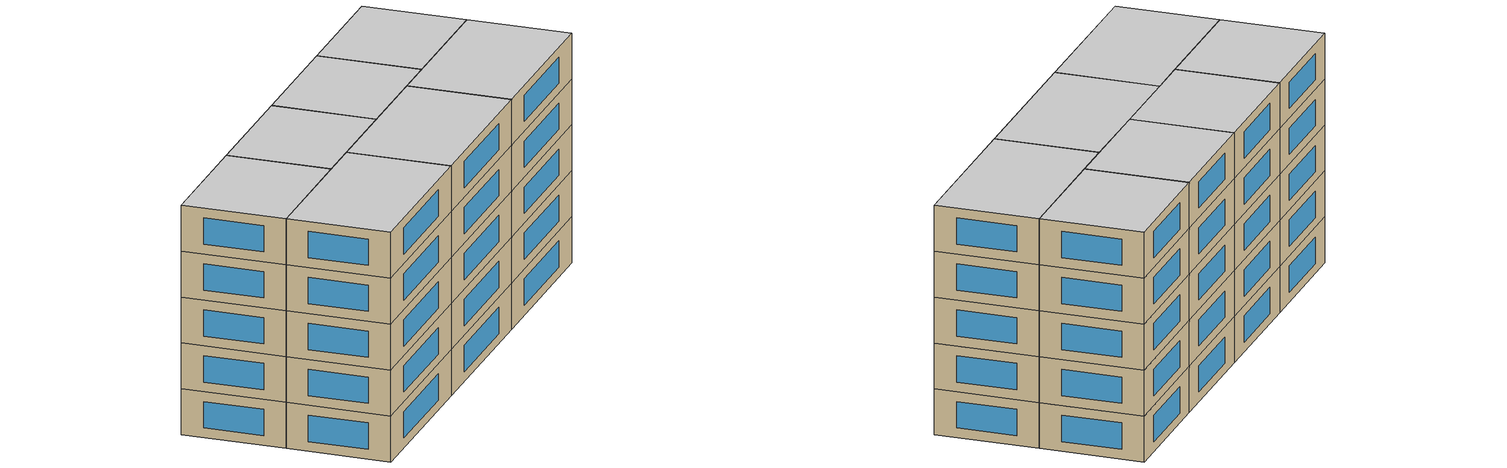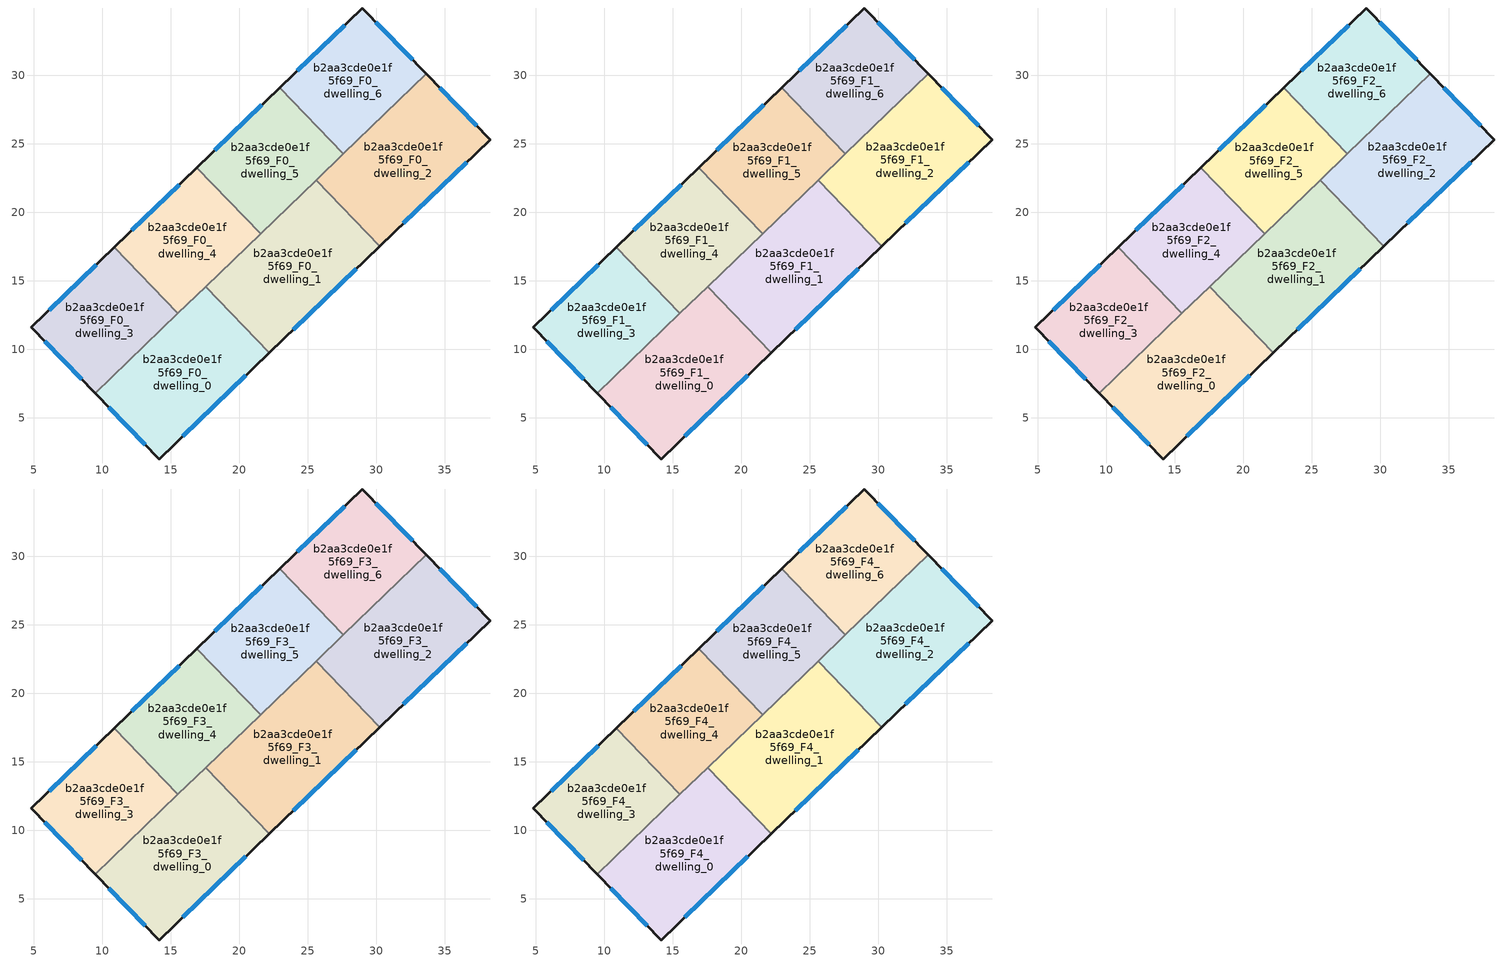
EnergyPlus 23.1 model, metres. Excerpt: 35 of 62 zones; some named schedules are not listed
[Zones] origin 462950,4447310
b2aa3cde0e1f5f69_F0_dwelling_0
 floor ground (EU_floor_Construction): 17.55,14.58 22.2,9.76 14.15,2 9.49,6.8 z0
 wall outside (EU_wall_Construction): 9.49,6.8 14.15,2 22.2,9.76 z0:3
 wall to b2aa3cde0e1f5f69_F0_dwelling_1 (EU_wall_Construction): 22.2,9.76 17.55,14.58 z0:3
 wall to b2aa3cde0e1f5f69_F0_dwelling_3 (EU_wall_Construction): 15.52,12.62 9.49,6.8 z0:3
 wall to b2aa3cde0e1f5f69_F0_dwelling_4 (EU_wall_Construction): 17.55,14.58 15.52,12.62 z0:3
 window (EU_Window_Construction): 15.87,3.66 20.47,8.1 / 10.49,5.77 13.15,3.03 z0.64:2.36
b2aa3cde0e1f5f69_F0_dwelling_1
 floor ground (EU_floor_Construction): 25.6,22.35 30.25,17.53 22.2,9.76 17.55,14.58 z0
 wall outside (EU_wall_Construction): 22.2,9.76 30.25,17.53 z0:3
 wall to b2aa3cde0e1f5f69_F0_dwelling_2 (EU_wall_Construction): 30.25,17.53 25.6,22.35 z0:3
 wall to b2aa3cde0e1f5f69_F0_dwelling_5 (EU_wall_Construction): 25.6,22.35 21.56,18.45 z0:3
 wall to b2aa3cde0e1f5f69_F0_dwelling_4 (EU_wall_Construction): 21.56,18.45 17.55,14.58 z0:3
 window (EU_Window_Construction): 23.92,11.43 28.53,15.87 z0.64:2.36
b2aa3cde0e1f5f69_F0_dwelling_2
 floor ground (EU_floor_Construction): 33.64,30.11 38.31,25.3 30.25,17.53 25.6,22.35 z0
 wall outside (EU_wall_Construction): 30.25,17.53 38.31,25.3 33.64,30.11 z0:3
 wall to b2aa3cde0e1f5f69_F0_dwelling_6 (EU_wall_Construction): 33.64,30.11 27.59,24.27 z0:3
 wall to b2aa3cde0e1f5f69_F0_dwelling_5 (EU_wall_Construction): 27.59,24.27 25.6,22.35 z0:3
 window (EU_Window_Construction): 37.31,26.33 34.64,29.08 / 31.98,19.2 36.58,23.64 z0.64:2.36
b2aa3cde0e1f5f69_F0_dwelling_3
 floor ground (EU_floor_Construction): 10.87,17.44 15.52,12.62 9.49,6.8 4.82,11.61 z0
 wall outside (EU_wall_Construction): 10.87,17.44 4.82,11.61 9.49,6.8 z0:3
 wall to b2aa3cde0e1f5f69_F0_dwelling_4 (EU_wall_Construction): 15.52,12.62 10.87,17.44 z0:3
 window (EU_Window_Construction): 5.82,10.58 8.49,7.83 / 9.57,16.19 6.12,12.85 z0.64:2.36
b2aa3cde0e1f5f69_F0_dwelling_4
 floor ground (EU_floor_Construction): 16.91,23.26 21.56,18.45 15.52,12.62 10.87,17.44 z0
 wall outside (EU_wall_Construction): 16.91,23.26 10.87,17.44 z0:3
 wall to b2aa3cde0e1f5f69_F0_dwelling_5 (EU_wall_Construction): 21.56,18.45 16.91,23.26 z0:3
 window (EU_Window_Construction): 15.61,22.02 12.16,18.69 z0.64:2.36
b2aa3cde0e1f5f69_F0_dwelling_5
 floor ground (EU_floor_Construction): 22.94,29.09 27.59,24.27 21.56,18.45 16.91,23.26 z0
 wall outside (EU_wall_Construction): 22.94,29.09 16.91,23.26 z0:3
 wall to b2aa3cde0e1f5f69_F0_dwelling_6 (EU_wall_Construction): 27.59,24.27 22.94,29.09 z0:3
 window (EU_Window_Construction): 21.65,27.84 18.2,24.51 z0.64:2.36
b2aa3cde0e1f5f69_F0_dwelling_6
 floor ground (EU_floor_Construction): 28.97,34.91 33.64,30.11 27.59,24.27 22.94,29.09 z0
 wall outside (EU_wall_Construction): 33.64,30.11 28.97,34.91 22.94,29.09 z0:3
 window (EU_Window_Construction): 32.64,31.13 29.97,33.88 / 27.68,33.66 24.24,30.34 z0.64:2.36
b2aa3cde0e1f5f69_F1_dwelling_0
 floor to b2aa3cde0e1f5f69_F0_dwelling_0 (EU_floor_Construction): 17.55,14.58 22.2,9.76 14.15,2 9.49,6.8 z3
 wall outside (EU_wall_Construction): 9.49,6.8 14.15,2 22.2,9.76 z3:6
 wall to b2aa3cde0e1f5f69_F1_dwelling_1 (EU_wall_Construction): 22.2,9.76 17.55,14.58 z3:6
 wall to b2aa3cde0e1f5f69_F1_dwelling_3 (EU_wall_Construction): 15.52,12.62 9.49,6.8 z3:6
 wall to b2aa3cde0e1f5f69_F1_dwelling_4 (EU_wall_Construction): 17.55,14.58 15.52,12.62 z3:6
 window (EU_Window_Construction): 15.87,3.66 20.47,8.1 / 10.49,5.77 13.15,3.03 z3.64:5.36
b2aa3cde0e1f5f69_F1_dwelling_1
 floor to b2aa3cde0e1f5f69_F0_dwelling_1 (EU_floor_Construction): 25.6,22.35 30.25,17.53 22.2,9.76 17.55,14.58 z3
 wall outside (EU_wall_Construction): 22.2,9.76 30.25,17.53 z3:6
 wall to b2aa3cde0e1f5f69_F1_dwelling_2 (EU_wall_Construction): 30.25,17.53 25.6,22.35 z3:6
 wall to b2aa3cde0e1f5f69_F1_dwelling_5 (EU_wall_Construction): 25.6,22.35 21.56,18.45 z3:6
 wall to b2aa3cde0e1f5f69_F1_dwelling_4 (EU_wall_Construction): 21.56,18.45 17.55,14.58 z3:6
 window (EU_Window_Construction): 23.92,11.43 28.53,15.87 z3.64:5.36
b2aa3cde0e1f5f69_F1_dwelling_2
 floor to b2aa3cde0e1f5f69_F0_dwelling_2 (EU_floor_Construction): 33.64,30.11 38.31,25.3 30.25,17.53 25.6,22.35 z3
 wall outside (EU_wall_Construction): 30.25,17.53 38.31,25.3 33.64,30.11 z3:6
 wall to b2aa3cde0e1f5f69_F1_dwelling_6 (EU_wall_Construction): 33.64,30.11 27.59,24.27 z3:6
 wall to b2aa3cde0e1f5f69_F1_dwelling_5 (EU_wall_Construction): 27.59,24.27 25.6,22.35 z3:6
 window (EU_Window_Construction): 37.31,26.33 34.64,29.08 / 31.98,19.2 36.58,23.64 z3.64:5.36
b2aa3cde0e1f5f69_F1_dwelling_3
 floor to b2aa3cde0e1f5f69_F0_dwelling_3 (EU_floor_Construction): 10.87,17.44 15.52,12.62 9.49,6.8 4.82,11.61 z3
 wall outside (EU_wall_Construction): 10.87,17.44 4.82,11.61 9.49,6.8 z3:6
 wall to b2aa3cde0e1f5f69_F1_dwelling_4 (EU_wall_Construction): 15.52,12.62 10.87,17.44 z3:6
 window (EU_Window_Construction): 5.82,10.58 8.49,7.83 / 9.57,16.19 6.12,12.85 z3.64:5.36
b2aa3cde0e1f5f69_F1_dwelling_4
 floor to b2aa3cde0e1f5f69_F0_dwelling_4 (EU_floor_Construction): 16.91,23.26 21.56,18.45 15.52,12.62 10.87,17.44 z3
 wall outside (EU_wall_Construction): 16.91,23.26 10.87,17.44 z3:6
 wall to b2aa3cde0e1f5f69_F1_dwelling_5 (EU_wall_Construction): 21.56,18.45 16.91,23.26 z3:6
 window (EU_Window_Construction): 15.61,22.02 12.16,18.69 z3.64:5.36
b2aa3cde0e1f5f69_F1_dwelling_5
 floor to b2aa3cde0e1f5f69_F0_dwelling_5 (EU_floor_Construction): 22.94,29.09 27.59,24.27 21.56,18.45 16.91,23.26 z3
 wall outside (EU_wall_Construction): 22.94,29.09 16.91,23.26 z3:6
 wall to b2aa3cde0e1f5f69_F1_dwelling_6 (EU_wall_Construction): 27.59,24.27 22.94,29.09 z3:6
 window (EU_Window_Construction): 21.65,27.84 18.2,24.51 z3.64:5.36
b2aa3cde0e1f5f69_F1_dwelling_6
 floor to b2aa3cde0e1f5f69_F0_dwelling_6 (EU_floor_Construction): 28.97,34.91 33.64,30.11 27.59,24.27 22.94,29.09 z3
 wall outside (EU_wall_Construction): 33.64,30.11 28.97,34.91 22.94,29.09 z3:6
 window (EU_Window_Construction): 32.64,31.13 29.97,33.88 / 27.68,33.66 24.24,30.34 z3.64:5.36
b2aa3cde0e1f5f69_F2_dwelling_0
 floor to b2aa3cde0e1f5f69_F1_dwelling_0 (EU_floor_Construction): 17.55,14.58 22.2,9.76 14.15,2 9.49,6.8 z6
 wall outside (EU_wall_Construction): 9.49,6.8 14.15,2 22.2,9.76 z6:9
 wall to b2aa3cde0e1f5f69_F2_dwelling_1 (EU_wall_Construction): 22.2,9.76 17.55,14.58 z6:9
 wall to b2aa3cde0e1f5f69_F2_dwelling_3 (EU_wall_Construction): 15.52,12.62 9.49,6.8 z6:9
 wall to b2aa3cde0e1f5f69_F2_dwelling_4 (EU_wall_Construction): 17.55,14.58 15.52,12.62 z6:9
 window (EU_Window_Construction): 15.87,3.66 20.47,8.1 / 10.49,5.77 13.15,3.03 z6.64:8.36
b2aa3cde0e1f5f69_F2_dwelling_1
 floor to b2aa3cde0e1f5f69_F1_dwelling_1 (EU_floor_Construction): 25.6,22.35 30.25,17.53 22.2,9.76 17.55,14.58 z6
 wall outside (EU_wall_Construction): 22.2,9.76 30.25,17.53 z6:9
 wall to b2aa3cde0e1f5f69_F2_dwelling_2 (EU_wall_Construction): 30.25,17.53 25.6,22.35 z6:9
 wall to b2aa3cde0e1f5f69_F2_dwelling_5 (EU_wall_Construction): 25.6,22.35 21.56,18.45 z6:9
 wall to b2aa3cde0e1f5f69_F2_dwelling_4 (EU_wall_Construction): 21.56,18.45 17.55,14.58 z6:9
 window (EU_Window_Construction): 23.92,11.43 28.53,15.87 z6.64:8.36
b2aa3cde0e1f5f69_F2_dwelling_2
 floor to b2aa3cde0e1f5f69_F1_dwelling_2 (EU_floor_Construction): 33.64,30.11 38.31,25.3 30.25,17.53 25.6,22.35 z6
 wall outside (EU_wall_Construction): 30.25,17.53 38.31,25.3 33.64,30.11 z6:9
 wall to b2aa3cde0e1f5f69_F2_dwelling_6 (EU_wall_Construction): 33.64,30.11 27.59,24.27 z6:9
 wall to b2aa3cde0e1f5f69_F2_dwelling_5 (EU_wall_Construction): 27.59,24.27 25.6,22.35 z6:9
 window (EU_Window_Construction): 37.31,26.33 34.64,29.08 / 31.98,19.2 36.58,23.64 z6.64:8.36
b2aa3cde0e1f5f69_F2_dwelling_3
 floor to b2aa3cde0e1f5f69_F1_dwelling_3 (EU_floor_Construction): 10.87,17.44 15.52,12.62 9.49,6.8 4.82,11.61 z6
 wall outside (EU_wall_Construction): 10.87,17.44 4.82,11.61 9.49,6.8 z6:9
 wall to b2aa3cde0e1f5f69_F2_dwelling_4 (EU_wall_Construction): 15.52,12.62 10.87,17.44 z6:9
 window (EU_Window_Construction): 5.82,10.58 8.49,7.83 / 9.57,16.19 6.12,12.85 z6.64:8.36
b2aa3cde0e1f5f69_F2_dwelling_4
 floor to b2aa3cde0e1f5f69_F1_dwelling_4 (EU_floor_Construction): 16.91,23.26 21.56,18.45 15.52,12.62 10.87,17.44 z6
 wall outside (EU_wall_Construction): 16.91,23.26 10.87,17.44 z6:9
 wall to b2aa3cde0e1f5f69_F2_dwelling_5 (EU_wall_Construction): 21.56,18.45 16.91,23.26 z6:9
 window (EU_Window_Construction): 15.61,22.02 12.16,18.69 z6.64:8.36
b2aa3cde0e1f5f69_F2_dwelling_5
 floor to b2aa3cde0e1f5f69_F1_dwelling_5 (EU_floor_Construction): 22.94,29.09 27.59,24.27 21.56,18.45 16.91,23.26 z6
 wall outside (EU_wall_Construction): 22.94,29.09 16.91,23.26 z6:9
 wall to b2aa3cde0e1f5f69_F2_dwelling_6 (EU_wall_Construction): 27.59,24.27 22.94,29.09 z6:9
 window (EU_Window_Construction): 21.65,27.84 18.2,24.51 z6.64:8.36
b2aa3cde0e1f5f69_F2_dwelling_6
 floor to b2aa3cde0e1f5f69_F1_dwelling_6 (EU_floor_Construction): 28.97,34.91 33.64,30.11 27.59,24.27 22.94,29.09 z6
 wall outside (EU_wall_Construction): 33.64,30.11 28.97,34.91 22.94,29.09 z6:9
 window (EU_Window_Construction): 32.64,31.13 29.97,33.88 / 27.68,33.66 24.24,30.34 z6.64:8.36
b2aa3cde0e1f5f69_F3_dwelling_0
 floor to b2aa3cde0e1f5f69_F2_dwelling_0 (EU_floor_Construction): 17.55,14.58 22.2,9.76 14.15,2 9.49,6.8 z9
 wall outside (EU_wall_Construction): 9.49,6.8 14.15,2 22.2,9.76 z9:12
 wall to b2aa3cde0e1f5f69_F3_dwelling_1 (EU_wall_Construction): 22.2,9.76 17.55,14.58 z9:12
 wall to b2aa3cde0e1f5f69_F3_dwelling_3 (EU_wall_Construction): 15.52,12.62 9.49,6.8 z9:12
 wall to b2aa3cde0e1f5f69_F3_dwelling_4 (EU_wall_Construction): 17.55,14.58 15.52,12.62 z9:12
 window (EU_Window_Construction): 15.87,3.66 20.47,8.1 / 10.49,5.77 13.15,3.03 z9.64:11.36
b2aa3cde0e1f5f69_F3_dwelling_1
 floor to b2aa3cde0e1f5f69_F2_dwelling_1 (EU_floor_Construction): 25.6,22.35 30.25,17.53 22.2,9.76 17.55,14.58 z9
 wall outside (EU_wall_Construction): 22.2,9.76 30.25,17.53 z9:12
 wall to b2aa3cde0e1f5f69_F3_dwelling_2 (EU_wall_Construction): 30.25,17.53 25.6,22.35 z9:12
 wall to b2aa3cde0e1f5f69_F3_dwelling_5 (EU_wall_Construction): 25.6,22.35 21.56,18.45 z9:12
 wall to b2aa3cde0e1f5f69_F3_dwelling_4 (EU_wall_Construction): 21.56,18.45 17.55,14.58 z9:12
 window (EU_Window_Construction): 23.92,11.43 28.53,15.87 z9.64:11.36
b2aa3cde0e1f5f69_F3_dwelling_2
 floor to b2aa3cde0e1f5f69_F2_dwelling_2 (EU_floor_Construction): 33.64,30.11 38.31,25.3 30.25,17.53 25.6,22.35 z9
 wall outside (EU_wall_Construction): 30.25,17.53 38.31,25.3 33.64,30.11 z9:12
 wall to b2aa3cde0e1f5f69_F3_dwelling_6 (EU_wall_Construction): 33.64,30.11 27.59,24.27 z9:12
 wall to b2aa3cde0e1f5f69_F3_dwelling_5 (EU_wall_Construction): 27.59,24.27 25.6,22.35 z9:12
 window (EU_Window_Construction): 37.31,26.33 34.64,29.08 / 31.98,19.2 36.58,23.64 z9.64:11.36
b2aa3cde0e1f5f69_F3_dwelling_3
 floor to b2aa3cde0e1f5f69_F2_dwelling_3 (EU_floor_Construction): 10.87,17.44 15.52,12.62 9.49,6.8 4.82,11.61 z9
 wall outside (EU_wall_Construction): 10.87,17.44 4.82,11.61 9.49,6.8 z9:12
 wall to b2aa3cde0e1f5f69_F3_dwelling_4 (EU_wall_Construction): 15.52,12.62 10.87,17.44 z9:12
 window (EU_Window_Construction): 5.82,10.58 8.49,7.83 / 9.57,16.19 6.12,12.85 z9.64:11.36
b2aa3cde0e1f5f69_F3_dwelling_4
 floor to b2aa3cde0e1f5f69_F2_dwelling_4 (EU_floor_Construction): 16.91,23.26 21.56,18.45 15.52,12.62 10.87,17.44 z9
 wall outside (EU_wall_Construction): 16.91,23.26 10.87,17.44 z9:12
 wall to b2aa3cde0e1f5f69_F3_dwelling_5 (EU_wall_Construction): 21.56,18.45 16.91,23.26 z9:12
 window (EU_Window_Construction): 15.61,22.02 12.16,18.69 z9.64:11.36
b2aa3cde0e1f5f69_F3_dwelling_5
 floor to b2aa3cde0e1f5f69_F2_dwelling_5 (EU_floor_Construction): 22.94,29.09 27.59,24.27 21.56,18.45 16.91,23.26 z9
 wall outside (EU_wall_Construction): 22.94,29.09 16.91,23.26 z9:12
 wall to b2aa3cde0e1f5f69_F3_dwelling_6 (EU_wall_Construction): 27.59,24.27 22.94,29.09 z9:12
 window (EU_Window_Construction): 21.65,27.84 18.2,24.51 z9.64:11.36
b2aa3cde0e1f5f69_F3_dwelling_6
 floor to b2aa3cde0e1f5f69_F2_dwelling_6 (EU_floor_Construction): 28.97,34.91 33.64,30.11 27.59,24.27 22.94,29.09 z9
 wall outside (EU_wall_Construction): 33.64,30.11 28.97,34.91 22.94,29.09 z9:12
 window (EU_Window_Construction): 32.64,31.13 29.97,33.88 / 27.68,33.66 24.24,30.34 z9.64:11.36
b2aa3cde0e1f5f69_F4_dwelling_0
 floor to b2aa3cde0e1f5f69_F3_dwelling_0 (EU_floor_Construction): 17.55,14.58 22.2,9.76 14.15,2 9.49,6.8 z12
 wall outside (EU_wall_Construction): 9.49,6.8 14.15,2 22.2,9.76 z12:15
 wall to b2aa3cde0e1f5f69_F4_dwelling_1 (EU_wall_Construction): 22.2,9.76 17.55,14.58 z12:15
 wall to b2aa3cde0e1f5f69_F4_dwelling_3 (EU_wall_Construction): 15.52,12.62 9.49,6.8 z12:15
 wall to b2aa3cde0e1f5f69_F4_dwelling_4 (EU_wall_Construction): 17.55,14.58 15.52,12.62 z12:15
 window (EU_Window_Construction): 15.87,3.66 20.47,8.1 / 10.49,5.77 13.15,3.03 z12.64:14.36
 ceiling to b2aa3cde0e1f5f69_F5_dwelling_0 (EU_floor_Construction): 22.2,9.76 17.55,14.58 9.49,6.8 14.15,2 z15
b2aa3cde0e1f5f69_F4_dwelling_1
 floor to b2aa3cde0e1f5f69_F3_dwelling_1 (EU_floor_Construction): 25.6,22.35 30.25,17.53 22.2,9.76 17.55,14.58 z12
 wall outside (EU_wall_Construction): 22.2,9.76 30.25,17.53 z12:15
 wall to b2aa3cde0e1f5f69_F4_dwelling_2 (EU_wall_Construction): 30.25,17.53 25.6,22.35 z12:15
 wall to b2aa3cde0e1f5f69_F4_dwelling_5 (EU_wall_Construction): 25.6,22.35 21.56,18.45 z12:15
 wall to b2aa3cde0e1f5f69_F4_dwelling_4 (EU_wall_Construction): 21.56,18.45 17.55,14.58 z12:15
 window (EU_Window_Construction): 23.92,11.43 28.53,15.87 z12.64:14.36
 ceiling to b2aa3cde0e1f5f69_F5_dwelling_1 (EU_floor_Construction): 30.25,17.53 25.6,22.35 17.55,14.58 22.2,9.76 z15
b2aa3cde0e1f5f69_F4_dwelling_2
 floor to b2aa3cde0e1f5f69_F3_dwelling_2 (EU_floor_Construction): 33.64,30.11 38.31,25.3 30.25,17.53 25.6,22.35 z12
 wall outside (EU_wall_Construction): 30.25,17.53 38.31,25.3 33.64,30.11 z12:15
 wall to b2aa3cde0e1f5f69_F4_dwelling_6 (EU_wall_Construction): 33.64,30.11 27.59,24.27 z12:15
 wall to b2aa3cde0e1f5f69_F4_dwelling_5 (EU_wall_Construction): 27.59,24.27 25.6,22.35 z12:15
 window (EU_Window_Construction): 37.31,26.33 34.64,29.08 / 31.98,19.2 36.58,23.64 z12.64:14.36
 ceiling to b2aa3cde0e1f5f69_F5_dwelling_2 (EU_floor_Construction): 38.31,25.3 33.64,30.11 25.6,22.35 30.25,17.53 z15
b2aa3cde0e1f5f69_F4_dwelling_3
 floor to b2aa3cde0e1f5f69_F3_dwelling_3 (EU_floor_Construction): 10.87,17.44 15.52,12.62 9.49,6.8 4.82,11.61 z12
 wall outside (EU_wall_Construction): 10.87,17.44 4.82,11.61 9.49,6.8 z12:15
 wall to b2aa3cde0e1f5f69_F4_dwelling_4 (EU_wall_Construction): 15.52,12.62 10.87,17.44 z12:15
 window (EU_Window_Construction): 5.82,10.58 8.49,7.83 / 9.57,16.19 6.12,12.85 z12.64:14.36
 ceiling to b2aa3cde0e1f5f69_F5_dwelling_3 (EU_floor_Construction): 15.52,12.62 10.87,17.44 4.82,11.61 9.49,6.8 z15
b2aa3cde0e1f5f69_F4_dwelling_4
 floor to b2aa3cde0e1f5f69_F3_dwelling_4 (EU_floor_Construction): 16.91,23.26 21.56,18.45 15.52,12.62 10.87,17.44 z12
 wall outside (EU_wall_Construction): 16.91,23.26 10.87,17.44 z12:15
 wall to b2aa3cde0e1f5f69_F4_dwelling_5 (EU_wall_Construction): 21.56,18.45 16.91,23.26 z12:15
 window (EU_Window_Construction): 15.61,22.02 12.16,18.69 z12.64:14.36
 ceiling to b2aa3cde0e1f5f69_F5_dwelling_4 (EU_floor_Construction): 21.56,18.45 16.91,23.26 10.87,17.44 15.52,12.62 z15
b2aa3cde0e1f5f69_F4_dwelling_5
 floor to b2aa3cde0e1f5f69_F3_dwelling_5 (EU_floor_Construction): 22.94,29.09 27.59,24.27 21.56,18.45 16.91,23.26 z12
 wall outside (EU_wall_Construction): 22.94,29.09 16.91,23.26 z12:15
 wall to b2aa3cde0e1f5f69_F4_dwelling_6 (EU_wall_Construction): 27.59,24.27 22.94,29.09 z12:15
 window (EU_Window_Construction): 21.65,27.84 18.2,24.51 z12.64:14.36
 ceiling to b2aa3cde0e1f5f69_F5_dwelling_5 (EU_floor_Construction): 27.59,24.27 22.94,29.09 16.91,23.26 21.56,18.45 z15
b2aa3cde0e1f5f69_F4_dwelling_6
 floor to b2aa3cde0e1f5f69_F3_dwelling_6 (EU_floor_Construction): 28.97,34.91 33.64,30.11 27.59,24.27 22.94,29.09 z12
 wall outside (EU_wall_Construction): 33.64,30.11 28.97,34.91 22.94,29.09 z12:15
 window (EU_Window_Construction): 32.64,31.13 29.97,33.88 / 27.68,33.66 24.24,30.34 z12.64:14.36
 ceiling to b2aa3cde0e1f5f69_F5_dwelling_6 (EU_floor_Construction): 33.64,30.11 28.97,34.91 22.94,29.09 27.59,24.27 z15
[Building]
EU S2 Campaign: North Axis=0; Terrain=City; Solar Distribution=FullExterior
[Site:Location]
Yerevan-Zvartnots.Intl.AP: Latitude=40.15; Longitude=44.383; Time Zone=4; Elevation=854
[SizingPeriod:WeatherFileDays]
AnnualSizingPeriod: Begin Month=1; Begin Day of Month=1; End Month=12; End Day of Month=31; Day of Week for Start Day=Monday; Use Weather File Daylight Saving Period=No; Use Weather File Rain and Snow Indicators=No
[MATERIAL]
EU_InternalMass_Material: Roughness=MediumRough; Thickness=0.1; Conductivity=1; Density=1800; Specific Heat=900; Thermal Absorptance=0.9; Solar Absorptance=0.7; Visible Absorptance=0.7
[MATERIAL:NOMASS] Roughness=MediumRough; Thermal Absorptance=0.9; Solar Absorptance=0.7; Visible Absorptance=0.7
Name | Thermal Resistance
EU_wall_NoMass | 1.05043
EU_floor_NoMass | 0.478065
[WINDOWMATERIAL:SIMPLEGLAZINGSYSTEM]
EU_Window_SimpleGlazing: UFactor=2.5566; Solar Heat Gain Coefficient=0.75; Visible Transmittance=0.75
[CONSTRUCTION]
EU_wall_Construction: EU_wall_NoMass
EU_floor_Construction: EU_floor_NoMass
EU_Window_Construction: EU_Window_SimpleGlazing
EU_InternalMass_Construction: EU_InternalMass_Material
[ZONE] Type=1; Multiplier=1; Ceiling Height=autocalculate; Floor Area=autocalculate; Part of Total Floor Area=Yes
Name | Volume
b2aa3cde0e1f5f69_F0_dwelling_0; b2aa3cde0e1f5f69_F1_dwelling_0; b2aa3cde0e1f5f69_F2_dwelling_0; b2aa3cde0e1f5f69_F3_dwelling_0; b2aa3cde0e1f5f69_F4_dwelling_0 | 224.694
b2aa3cde0e1f5f69_F0_dwelling_1; b2aa3cde0e1f5f69_F1_dwelling_1; b2aa3cde0e1f5f69_F2_dwelling_1; b2aa3cde0e1f5f69_F3_dwelling_1; b2aa3cde0e1f5f69_F4_dwelling_1 | 224.681
b2aa3cde0e1f5f69_F0_dwelling_2; b2aa3cde0e1f5f69_F1_dwelling_2; b2aa3cde0e1f5f69_F2_dwelling_2; b2aa3cde0e1f5f69_F3_dwelling_2; b2aa3cde0e1f5f69_F4_dwelling_2 | 224.678
b2aa3cde0e1f5f69_F0_dwelling_3; b2aa3cde0e1f5f69_F1_dwelling_3; b2aa3cde0e1f5f69_F2_dwelling_3; b2aa3cde0e1f5f69_F3_dwelling_3; b2aa3cde0e1f5f69_F4_dwelling_3; b2aa3cde0e1f5f69_F0_dwelling_6; b2aa3cde0e1f5f69_F1_dwelling_6; b2aa3cde0e1f5f69_F2_dwelling_6; b2aa3cde0e1f5f69_F3_dwelling_6; b2aa3cde0e1f5f69_F4_dwelling_6 | 168.525
b2aa3cde0e1f5f69_F0_dwelling_4; b2aa3cde0e1f5f69_F1_dwelling_4; b2aa3cde0e1f5f69_F2_dwelling_4; b2aa3cde0e1f5f69_F3_dwelling_4; b2aa3cde0e1f5f69_F4_dwelling_4 | 168.528
b2aa3cde0e1f5f69_F0_dwelling_5; b2aa3cde0e1f5f69_F1_dwelling_5; b2aa3cde0e1f5f69_F2_dwelling_5; b2aa3cde0e1f5f69_F3_dwelling_5; b2aa3cde0e1f5f69_F4_dwelling_5 | 168.514
[INTERNALMASS] Construction=EU_InternalMass_Construction
Name | Zone or ZoneList | Surface Area
b2aa3cde0e1f5f69_F0_dwelling_0_EU_InternalMass | b2aa3cde0e1f5f69_F0_dwelling_0 | 74.8979
b2aa3cde0e1f5f69_F0_dwelling_1_EU_InternalMass | b2aa3cde0e1f5f69_F0_dwelling_1 | 74.8938
b2aa3cde0e1f5f69_F0_dwelling_2_EU_InternalMass | b2aa3cde0e1f5f69_F0_dwelling_2 | 74.8928
b2aa3cde0e1f5f69_F0_dwelling_3_EU_InternalMass | b2aa3cde0e1f5f69_F0_dwelling_3 | 56.1752
b2aa3cde0e1f5f69_F0_dwelling_4_EU_InternalMass | b2aa3cde0e1f5f69_F0_dwelling_4 | 56.1762
b2aa3cde0e1f5f69_F0_dwelling_5_EU_InternalMass | b2aa3cde0e1f5f69_F0_dwelling_5 | 56.1713
b2aa3cde0e1f5f69_F0_dwelling_6_EU_InternalMass | b2aa3cde0e1f5f69_F0_dwelling_6 | 56.1749
b2aa3cde0e1f5f69_F1_dwelling_0_EU_InternalMass | b2aa3cde0e1f5f69_F1_dwelling_0 | 74.8979
b2aa3cde0e1f5f69_F1_dwelling_1_EU_InternalMass | b2aa3cde0e1f5f69_F1_dwelling_1 | 74.8938
b2aa3cde0e1f5f69_F1_dwelling_2_EU_InternalMass | b2aa3cde0e1f5f69_F1_dwelling_2 | 74.8928
b2aa3cde0e1f5f69_F1_dwelling_3_EU_InternalMass | b2aa3cde0e1f5f69_F1_dwelling_3 | 56.1752
b2aa3cde0e1f5f69_F1_dwelling_4_EU_InternalMass | b2aa3cde0e1f5f69_F1_dwelling_4 | 56.1762
b2aa3cde0e1f5f69_F1_dwelling_5_EU_InternalMass | b2aa3cde0e1f5f69_F1_dwelling_5 | 56.1713
b2aa3cde0e1f5f69_F1_dwelling_6_EU_InternalMass | b2aa3cde0e1f5f69_F1_dwelling_6 | 56.1749
b2aa3cde0e1f5f69_F2_dwelling_0_EU_InternalMass | b2aa3cde0e1f5f69_F2_dwelling_0 | 74.8979
b2aa3cde0e1f5f69_F2_dwelling_1_EU_InternalMass | b2aa3cde0e1f5f69_F2_dwelling_1 | 74.8938
b2aa3cde0e1f5f69_F2_dwelling_2_EU_InternalMass | b2aa3cde0e1f5f69_F2_dwelling_2 | 74.8928
b2aa3cde0e1f5f69_F2_dwelling_3_EU_InternalMass | b2aa3cde0e1f5f69_F2_dwelling_3 | 56.1752
b2aa3cde0e1f5f69_F2_dwelling_4_EU_InternalMass | b2aa3cde0e1f5f69_F2_dwelling_4 | 56.1762
b2aa3cde0e1f5f69_F2_dwelling_5_EU_InternalMass | b2aa3cde0e1f5f69_F2_dwelling_5 | 56.1713
b2aa3cde0e1f5f69_F2_dwelling_6_EU_InternalMass | b2aa3cde0e1f5f69_F2_dwelling_6 | 56.1749
b2aa3cde0e1f5f69_F3_dwelling_0_EU_InternalMass | b2aa3cde0e1f5f69_F3_dwelling_0 | 74.8979
b2aa3cde0e1f5f69_F3_dwelling_1_EU_InternalMass | b2aa3cde0e1f5f69_F3_dwelling_1 | 74.8938
b2aa3cde0e1f5f69_F3_dwelling_2_EU_InternalMass | b2aa3cde0e1f5f69_F3_dwelling_2 | 74.8928
b2aa3cde0e1f5f69_F3_dwelling_3_EU_InternalMass | b2aa3cde0e1f5f69_F3_dwelling_3 | 56.1752
b2aa3cde0e1f5f69_F3_dwelling_4_EU_InternalMass | b2aa3cde0e1f5f69_F3_dwelling_4 | 56.1762
b2aa3cde0e1f5f69_F3_dwelling_5_EU_InternalMass | b2aa3cde0e1f5f69_F3_dwelling_5 | 56.1713
b2aa3cde0e1f5f69_F3_dwelling_6_EU_InternalMass | b2aa3cde0e1f5f69_F3_dwelling_6 | 56.1749
b2aa3cde0e1f5f69_F4_dwelling_0_EU_InternalMass | b2aa3cde0e1f5f69_F4_dwelling_0 | 74.8979
b2aa3cde0e1f5f69_F4_dwelling_1_EU_InternalMass | b2aa3cde0e1f5f69_F4_dwelling_1 | 74.8938
b2aa3cde0e1f5f69_F4_dwelling_2_EU_InternalMass | b2aa3cde0e1f5f69_F4_dwelling_2 | 74.8928
b2aa3cde0e1f5f69_F4_dwelling_3_EU_InternalMass | b2aa3cde0e1f5f69_F4_dwelling_3 | 56.1752
b2aa3cde0e1f5f69_F4_dwelling_4_EU_InternalMass | b2aa3cde0e1f5f69_F4_dwelling_4 | 56.1762
b2aa3cde0e1f5f69_F4_dwelling_5_EU_InternalMass | b2aa3cde0e1f5f69_F4_dwelling_5 | 56.1713
b2aa3cde0e1f5f69_F4_dwelling_6_EU_InternalMass | b2aa3cde0e1f5f69_F4_dwelling_6 | 56.1749
[OTHEREQUIPMENT] Fuel Type=Electricity; Design Level Calculation Method=Watts/Area; Power per Zone Floor Area=1; Fraction Latent=0; Fraction Radiant=0; Fraction Lost=0; Carbon Dioxide Generation Rate=0; EndUse Subcategory=EU_Step8_InternalGains
Name | Zone or ZoneList or Space or SpaceList | Schedule
EU_Step8_InternalGain_b2aa3cde0e1f5f69_F0_dwelling_0_f000 | b2aa3cde0e1f5f69_F0_dwelling_0 | EU_Step8_GainSchedule_b2aa3cde0e1f5f69_F0_dwelling_0_f000
EU_Step8_InternalGain_b2aa3cde0e1f5f69_F0_dwelling_1_f000 | b2aa3cde0e1f5f69_F0_dwelling_1 | EU_Step8_GainSchedule_b2aa3cde0e1f5f69_F0_dwelling_1_f000
EU_Step8_InternalGain_b2aa3cde0e1f5f69_F0_dwelling_2_f000 | b2aa3cde0e1f5f69_F0_dwelling_2 | EU_Step8_GainSchedule_b2aa3cde0e1f5f69_F0_dwelling_2_f000
EU_Step8_InternalGain_b2aa3cde0e1f5f69_F0_dwelling_3_f000 | b2aa3cde0e1f5f69_F0_dwelling_3 | EU_Step8_GainSchedule_b2aa3cde0e1f5f69_F0_dwelling_3_f000
EU_Step8_InternalGain_b2aa3cde0e1f5f69_F0_dwelling_4_f000 | b2aa3cde0e1f5f69_F0_dwelling_4 | EU_Step8_GainSchedule_b2aa3cde0e1f5f69_F0_dwelling_4_f000
EU_Step8_InternalGain_b2aa3cde0e1f5f69_F0_dwelling_5_f000 | b2aa3cde0e1f5f69_F0_dwelling_5 | EU_Step8_GainSchedule_b2aa3cde0e1f5f69_F0_dwelling_5_f000
EU_Step8_InternalGain_b2aa3cde0e1f5f69_F0_dwelling_6_f000 | b2aa3cde0e1f5f69_F0_dwelling_6 | EU_Step8_GainSchedule_b2aa3cde0e1f5f69_F0_dwelling_6_f000
EU_Step8_InternalGain_b2aa3cde0e1f5f69_F1_dwelling_0_f000 | b2aa3cde0e1f5f69_F1_dwelling_0 | EU_Step8_GainSchedule_b2aa3cde0e1f5f69_F1_dwelling_0_f000
EU_Step8_InternalGain_b2aa3cde0e1f5f69_F1_dwelling_1_f000 | b2aa3cde0e1f5f69_F1_dwelling_1 | EU_Step8_GainSchedule_b2aa3cde0e1f5f69_F1_dwelling_1_f000
EU_Step8_InternalGain_b2aa3cde0e1f5f69_F1_dwelling_2_f000 | b2aa3cde0e1f5f69_F1_dwelling_2 | EU_Step8_GainSchedule_b2aa3cde0e1f5f69_F1_dwelling_2_f000
EU_Step8_InternalGain_b2aa3cde0e1f5f69_F1_dwelling_3_f000 | b2aa3cde0e1f5f69_F1_dwelling_3 | EU_Step8_GainSchedule_b2aa3cde0e1f5f69_F1_dwelling_3_f000
EU_Step8_InternalGain_b2aa3cde0e1f5f69_F1_dwelling_4_f000 | b2aa3cde0e1f5f69_F1_dwelling_4 | EU_Step8_GainSchedule_b2aa3cde0e1f5f69_F1_dwelling_4_f000
EU_Step8_InternalGain_b2aa3cde0e1f5f69_F1_dwelling_5_f000 | b2aa3cde0e1f5f69_F1_dwelling_5 | EU_Step8_GainSchedule_b2aa3cde0e1f5f69_F1_dwelling_5_f000
EU_Step8_InternalGain_b2aa3cde0e1f5f69_F1_dwelling_6_f000 | b2aa3cde0e1f5f69_F1_dwelling_6 | EU_Step8_GainSchedule_b2aa3cde0e1f5f69_F1_dwelling_6_f000
EU_Step8_InternalGain_b2aa3cde0e1f5f69_F2_dwelling_0_f000 | b2aa3cde0e1f5f69_F2_dwelling_0 | EU_Step8_GainSchedule_b2aa3cde0e1f5f69_F2_dwelling_0_f000
EU_Step8_InternalGain_b2aa3cde0e1f5f69_F2_dwelling_1_f000 | b2aa3cde0e1f5f69_F2_dwelling_1 | EU_Step8_GainSchedule_b2aa3cde0e1f5f69_F2_dwelling_1_f000
EU_Step8_InternalGain_b2aa3cde0e1f5f69_F2_dwelling_2_f000 | b2aa3cde0e1f5f69_F2_dwelling_2 | EU_Step8_GainSchedule_b2aa3cde0e1f5f69_F2_dwelling_2_f000
EU_Step8_InternalGain_b2aa3cde0e1f5f69_F2_dwelling_3_f000 | b2aa3cde0e1f5f69_F2_dwelling_3 | EU_Step8_GainSchedule_b2aa3cde0e1f5f69_F2_dwelling_3_f000
EU_Step8_InternalGain_b2aa3cde0e1f5f69_F2_dwelling_4_f000 | b2aa3cde0e1f5f69_F2_dwelling_4 | EU_Step8_GainSchedule_b2aa3cde0e1f5f69_F2_dwelling_4_f000
EU_Step8_InternalGain_b2aa3cde0e1f5f69_F2_dwelling_5_f000 | b2aa3cde0e1f5f69_F2_dwelling_5 | EU_Step8_GainSchedule_b2aa3cde0e1f5f69_F2_dwelling_5_f000
EU_Step8_InternalGain_b2aa3cde0e1f5f69_F2_dwelling_6_f000 | b2aa3cde0e1f5f69_F2_dwelling_6 | EU_Step8_GainSchedule_b2aa3cde0e1f5f69_F2_dwelling_6_f000
EU_Step8_InternalGain_b2aa3cde0e1f5f69_F3_dwelling_0_f000 | b2aa3cde0e1f5f69_F3_dwelling_0 | EU_Step8_GainSchedule_b2aa3cde0e1f5f69_F3_dwelling_0_f000
EU_Step8_InternalGain_b2aa3cde0e1f5f69_F3_dwelling_1_f000 | b2aa3cde0e1f5f69_F3_dwelling_1 | EU_Step8_GainSchedule_b2aa3cde0e1f5f69_F3_dwelling_1_f000
EU_Step8_InternalGain_b2aa3cde0e1f5f69_F3_dwelling_2_f000 | b2aa3cde0e1f5f69_F3_dwelling_2 | EU_Step8_GainSchedule_b2aa3cde0e1f5f69_F3_dwelling_2_f000
EU_Step8_InternalGain_b2aa3cde0e1f5f69_F3_dwelling_3_f000 | b2aa3cde0e1f5f69_F3_dwelling_3 | EU_Step8_GainSchedule_b2aa3cde0e1f5f69_F3_dwelling_3_f000
EU_Step8_InternalGain_b2aa3cde0e1f5f69_F3_dwelling_4_f000 | b2aa3cde0e1f5f69_F3_dwelling_4 | EU_Step8_GainSchedule_b2aa3cde0e1f5f69_F3_dwelling_4_f000
EU_Step8_InternalGain_b2aa3cde0e1f5f69_F3_dwelling_5_f000 | b2aa3cde0e1f5f69_F3_dwelling_5 | EU_Step8_GainSchedule_b2aa3cde0e1f5f69_F3_dwelling_5_f000
EU_Step8_InternalGain_b2aa3cde0e1f5f69_F3_dwelling_6_f000 | b2aa3cde0e1f5f69_F3_dwelling_6 | EU_Step8_GainSchedule_b2aa3cde0e1f5f69_F3_dwelling_6_f000
EU_Step8_InternalGain_b2aa3cde0e1f5f69_F4_dwelling_0_f000 | b2aa3cde0e1f5f69_F4_dwelling_0 | EU_Step8_GainSchedule_b2aa3cde0e1f5f69_F4_dwelling_0_f000
EU_Step8_InternalGain_b2aa3cde0e1f5f69_F4_dwelling_1_f000 | b2aa3cde0e1f5f69_F4_dwelling_1 | EU_Step8_GainSchedule_b2aa3cde0e1f5f69_F4_dwelling_1_f000
EU_Step8_InternalGain_b2aa3cde0e1f5f69_F4_dwelling_2_f000 | b2aa3cde0e1f5f69_F4_dwelling_2 | EU_Step8_GainSchedule_b2aa3cde0e1f5f69_F4_dwelling_2_f000
EU_Step8_InternalGain_b2aa3cde0e1f5f69_F4_dwelling_3_f000 | b2aa3cde0e1f5f69_F4_dwelling_3 | EU_Step8_GainSchedule_b2aa3cde0e1f5f69_F4_dwelling_3_f000
EU_Step8_InternalGain_b2aa3cde0e1f5f69_F4_dwelling_4_f000 | b2aa3cde0e1f5f69_F4_dwelling_4 | EU_Step8_GainSchedule_b2aa3cde0e1f5f69_F4_dwelling_4_f000
EU_Step8_InternalGain_b2aa3cde0e1f5f69_F4_dwelling_5_f000 | b2aa3cde0e1f5f69_F4_dwelling_5 | EU_Step8_GainSchedule_b2aa3cde0e1f5f69_F4_dwelling_5_f000
EU_Step8_InternalGain_b2aa3cde0e1f5f69_F4_dwelling_6_f000 | b2aa3cde0e1f5f69_F4_dwelling_6 | EU_Step8_GainSchedule_b2aa3cde0e1f5f69_F4_dwelling_6_f000
[ZONEVENTILATION:DESIGNFLOWRATE] Schedule=EU_AlwaysOn; Design Flow Rate Calculation Method=AirChanges/Hour; Air Changes per Hour=0.557805; Ventilation Type=Natural; Fan Pressure Rise=0; Fan Total Efficiency=1; Constant Term Coefficient=1; Temperature Term Coefficient=0; Velocity Term Coefficient=0; Velocity Squared Term Coefficient=0; Minimum Indoor Temperature=-100; Maximum Indoor Temperature=100; Delta Temperature=-100; Minimum Outdoor Temperature=-100; Maximum Outdoor Temperature=100; Maximum Wind Speed=40
Name | Zone or ZoneList or Space or SpaceList
EU_ConstantAir_b2aa3cde0e1f5f69_F0_dwelling_0 | b2aa3cde0e1f5f69_F0_dwelling_0
EU_ConstantAir_b2aa3cde0e1f5f69_F0_dwelling_1 | b2aa3cde0e1f5f69_F0_dwelling_1
EU_ConstantAir_b2aa3cde0e1f5f69_F0_dwelling_2 | b2aa3cde0e1f5f69_F0_dwelling_2
EU_ConstantAir_b2aa3cde0e1f5f69_F0_dwelling_3 | b2aa3cde0e1f5f69_F0_dwelling_3
EU_ConstantAir_b2aa3cde0e1f5f69_F0_dwelling_4 | b2aa3cde0e1f5f69_F0_dwelling_4
EU_ConstantAir_b2aa3cde0e1f5f69_F0_dwelling_5 | b2aa3cde0e1f5f69_F0_dwelling_5
EU_ConstantAir_b2aa3cde0e1f5f69_F0_dwelling_6 | b2aa3cde0e1f5f69_F0_dwelling_6
EU_ConstantAir_b2aa3cde0e1f5f69_F1_dwelling_0 | b2aa3cde0e1f5f69_F1_dwelling_0
EU_ConstantAir_b2aa3cde0e1f5f69_F1_dwelling_1 | b2aa3cde0e1f5f69_F1_dwelling_1
EU_ConstantAir_b2aa3cde0e1f5f69_F1_dwelling_2 | b2aa3cde0e1f5f69_F1_dwelling_2
EU_ConstantAir_b2aa3cde0e1f5f69_F1_dwelling_3 | b2aa3cde0e1f5f69_F1_dwelling_3
EU_ConstantAir_b2aa3cde0e1f5f69_F1_dwelling_4 | b2aa3cde0e1f5f69_F1_dwelling_4
EU_ConstantAir_b2aa3cde0e1f5f69_F1_dwelling_5 | b2aa3cde0e1f5f69_F1_dwelling_5
EU_ConstantAir_b2aa3cde0e1f5f69_F1_dwelling_6 | b2aa3cde0e1f5f69_F1_dwelling_6
EU_ConstantAir_b2aa3cde0e1f5f69_F2_dwelling_0 | b2aa3cde0e1f5f69_F2_dwelling_0
EU_ConstantAir_b2aa3cde0e1f5f69_F2_dwelling_1 | b2aa3cde0e1f5f69_F2_dwelling_1
EU_ConstantAir_b2aa3cde0e1f5f69_F2_dwelling_2 | b2aa3cde0e1f5f69_F2_dwelling_2
EU_ConstantAir_b2aa3cde0e1f5f69_F2_dwelling_3 | b2aa3cde0e1f5f69_F2_dwelling_3
EU_ConstantAir_b2aa3cde0e1f5f69_F2_dwelling_4 | b2aa3cde0e1f5f69_F2_dwelling_4
EU_ConstantAir_b2aa3cde0e1f5f69_F2_dwelling_5 | b2aa3cde0e1f5f69_F2_dwelling_5
EU_ConstantAir_b2aa3cde0e1f5f69_F2_dwelling_6 | b2aa3cde0e1f5f69_F2_dwelling_6
EU_ConstantAir_b2aa3cde0e1f5f69_F3_dwelling_0 | b2aa3cde0e1f5f69_F3_dwelling_0
EU_ConstantAir_b2aa3cde0e1f5f69_F3_dwelling_1 | b2aa3cde0e1f5f69_F3_dwelling_1
EU_ConstantAir_b2aa3cde0e1f5f69_F3_dwelling_2 | b2aa3cde0e1f5f69_F3_dwelling_2
EU_ConstantAir_b2aa3cde0e1f5f69_F3_dwelling_3 | b2aa3cde0e1f5f69_F3_dwelling_3
EU_ConstantAir_b2aa3cde0e1f5f69_F3_dwelling_4 | b2aa3cde0e1f5f69_F3_dwelling_4
EU_ConstantAir_b2aa3cde0e1f5f69_F3_dwelling_5 | b2aa3cde0e1f5f69_F3_dwelling_5
EU_ConstantAir_b2aa3cde0e1f5f69_F3_dwelling_6 | b2aa3cde0e1f5f69_F3_dwelling_6
EU_ConstantAir_b2aa3cde0e1f5f69_F4_dwelling_0 | b2aa3cde0e1f5f69_F4_dwelling_0
EU_ConstantAir_b2aa3cde0e1f5f69_F4_dwelling_1 | b2aa3cde0e1f5f69_F4_dwelling_1
EU_ConstantAir_b2aa3cde0e1f5f69_F4_dwelling_2 | b2aa3cde0e1f5f69_F4_dwelling_2
EU_ConstantAir_b2aa3cde0e1f5f69_F4_dwelling_3 | b2aa3cde0e1f5f69_F4_dwelling_3
EU_ConstantAir_b2aa3cde0e1f5f69_F4_dwelling_4 | b2aa3cde0e1f5f69_F4_dwelling_4
EU_ConstantAir_b2aa3cde0e1f5f69_F4_dwelling_5 | b2aa3cde0e1f5f69_F4_dwelling_5
EU_ConstantAir_b2aa3cde0e1f5f69_F4_dwelling_6 | b2aa3cde0e1f5f69_F4_dwelling_6
[HVACTEMPLATE:ZONE:IDEALLOADSAIRSYSTEM] System Availability Schedule=EU_AlwaysOn; Maximum Heating Supply Air Temperature=50; Minimum Cooling Supply Air Temperature=13; Maximum Heating Supply Air Humidity Ratio=0.0156; Minimum Cooling Supply Air Humidity Ratio=0.0077; Heating Limit=NoLimit; Cooling Limit=NoLimit; Heating Availability Schedule=EU_AlwaysOn; Cooling Availability Schedule=EU_CoolingOff; Dehumidification Control Type=ConstantSensibleHeatRatio; Cooling Sensible Heat Ratio=0.7; Dehumidification Setpoint=60; Humidification Control Type=None; Humidification Setpoint=30; Outdoor Air Method=None; Outdoor Air Flow Rate per Person=0.00944; Outdoor Air Flow Rate per Zone Floor Area=0; Outdoor Air Flow Rate per Zone=0; Demand Controlled Ventilation Type=None; Outdoor Air Economizer Type=NoEconomizer; Heat Recovery Type=None; Sensible Heat Recovery Effectiveness=0.7; Latent Heat Recovery Effectiveness=0.65
Name | Template Thermostat
b2aa3cde0e1f5f69_F0_dwelling_0 | EU_HeatOnly_b2aa3cde0e1f5f69_F0_dwelling_0
b2aa3cde0e1f5f69_F0_dwelling_1 | EU_HeatOnly_b2aa3cde0e1f5f69_F0_dwelling_1
b2aa3cde0e1f5f69_F0_dwelling_2 | EU_HeatOnly_b2aa3cde0e1f5f69_F0_dwelling_2
b2aa3cde0e1f5f69_F0_dwelling_3 | EU_HeatOnly_b2aa3cde0e1f5f69_F0_dwelling_3
b2aa3cde0e1f5f69_F0_dwelling_4 | EU_HeatOnly_b2aa3cde0e1f5f69_F0_dwelling_4
b2aa3cde0e1f5f69_F0_dwelling_5 | EU_HeatOnly_b2aa3cde0e1f5f69_F0_dwelling_5
b2aa3cde0e1f5f69_F0_dwelling_6 | EU_HeatOnly_b2aa3cde0e1f5f69_F0_dwelling_6
b2aa3cde0e1f5f69_F1_dwelling_0 | EU_HeatOnly_b2aa3cde0e1f5f69_F1_dwelling_0
b2aa3cde0e1f5f69_F1_dwelling_1 | EU_HeatOnly_b2aa3cde0e1f5f69_F1_dwelling_1
b2aa3cde0e1f5f69_F1_dwelling_2 | EU_HeatOnly_b2aa3cde0e1f5f69_F1_dwelling_2
b2aa3cde0e1f5f69_F1_dwelling_3 | EU_HeatOnly_b2aa3cde0e1f5f69_F1_dwelling_3
b2aa3cde0e1f5f69_F1_dwelling_4 | EU_HeatOnly_b2aa3cde0e1f5f69_F1_dwelling_4
b2aa3cde0e1f5f69_F1_dwelling_5 | EU_HeatOnly_b2aa3cde0e1f5f69_F1_dwelling_5
b2aa3cde0e1f5f69_F1_dwelling_6 | EU_HeatOnly_b2aa3cde0e1f5f69_F1_dwelling_6
b2aa3cde0e1f5f69_F2_dwelling_0 | EU_HeatOnly_b2aa3cde0e1f5f69_F2_dwelling_0
b2aa3cde0e1f5f69_F2_dwelling_1 | EU_HeatOnly_b2aa3cde0e1f5f69_F2_dwelling_1
b2aa3cde0e1f5f69_F2_dwelling_2 | EU_HeatOnly_b2aa3cde0e1f5f69_F2_dwelling_2
b2aa3cde0e1f5f69_F2_dwelling_3 | EU_HeatOnly_b2aa3cde0e1f5f69_F2_dwelling_3
b2aa3cde0e1f5f69_F2_dwelling_4 | EU_HeatOnly_b2aa3cde0e1f5f69_F2_dwelling_4
b2aa3cde0e1f5f69_F2_dwelling_5 | EU_HeatOnly_b2aa3cde0e1f5f69_F2_dwelling_5
b2aa3cde0e1f5f69_F2_dwelling_6 | EU_HeatOnly_b2aa3cde0e1f5f69_F2_dwelling_6
b2aa3cde0e1f5f69_F3_dwelling_0 | EU_HeatOnly_b2aa3cde0e1f5f69_F3_dwelling_0
b2aa3cde0e1f5f69_F3_dwelling_1 | EU_HeatOnly_b2aa3cde0e1f5f69_F3_dwelling_1
b2aa3cde0e1f5f69_F3_dwelling_2 | EU_HeatOnly_b2aa3cde0e1f5f69_F3_dwelling_2
b2aa3cde0e1f5f69_F3_dwelling_3 | EU_HeatOnly_b2aa3cde0e1f5f69_F3_dwelling_3
b2aa3cde0e1f5f69_F3_dwelling_4 | EU_HeatOnly_b2aa3cde0e1f5f69_F3_dwelling_4
b2aa3cde0e1f5f69_F3_dwelling_5 | EU_HeatOnly_b2aa3cde0e1f5f69_F3_dwelling_5
b2aa3cde0e1f5f69_F3_dwelling_6 | EU_HeatOnly_b2aa3cde0e1f5f69_F3_dwelling_6
b2aa3cde0e1f5f69_F4_dwelling_0 | EU_HeatOnly_b2aa3cde0e1f5f69_F4_dwelling_0
b2aa3cde0e1f5f69_F4_dwelling_1 | EU_HeatOnly_b2aa3cde0e1f5f69_F4_dwelling_1
b2aa3cde0e1f5f69_F4_dwelling_2 | EU_HeatOnly_b2aa3cde0e1f5f69_F4_dwelling_2
b2aa3cde0e1f5f69_F4_dwelling_3 | EU_HeatOnly_b2aa3cde0e1f5f69_F4_dwelling_3
b2aa3cde0e1f5f69_F4_dwelling_4 | EU_HeatOnly_b2aa3cde0e1f5f69_F4_dwelling_4
b2aa3cde0e1f5f69_F4_dwelling_5 | EU_HeatOnly_b2aa3cde0e1f5f69_F4_dwelling_5
b2aa3cde0e1f5f69_F4_dwelling_6 | EU_HeatOnly_b2aa3cde0e1f5f69_F4_dwelling_6
[SIZING:ZONE] Zone Cooling Design Supply Air Temperature Input Method=SupplyAirTemperature; Zone Cooling Design Supply Air Temperature=13; Zone Heating Design Supply Air Temperature Input Method=SupplyAirTemperature; Zone Heating Design Supply Air Temperature=50; Zone Cooling Design Supply Air Humidity Ratio=0.008; Zone Heating Design Supply Air Humidity Ratio=0.008; Cooling Design Air Flow Method=DesignDay; Cooling Design Air Flow Rate=0; Cooling Minimum Air Flow per Zone Floor Area=0.000762; Cooling Minimum Air Flow=0; Cooling Minimum Air Flow Fraction=0.2; Heating Design Air Flow Method=DesignDay; Heating Design Air Flow Rate=0; Heating Maximum Air Flow per Zone Floor Area=0.002032; Heating Maximum Air Flow=0.141576; Heating Maximum Air Flow Fraction=0.3; Account for Dedicated Outdoor Air System=No; Dedicated Outdoor Air System Control Strategy=NeutralSupplyAir; Dedicated Outdoor Air Low Setpoint Temperature for Design=autosize; Dedicated Outdoor Air High Setpoint Temperature for Design=autosize; Zone Load Sizing Method=Sensible Load Only No Latent Load; Zone Latent Cooling Design Supply Air Humidity Ratio Input Method=HumidityRatioDifference; Zone Cooling Design Supply Air Humidity Ratio Difference=0.005; Zone Latent Heating Design Supply Air Humidity Ratio Input Method=HumidityRatioDifference; Zone Humidification Design Supply Air Humidity Ratio Difference=0.005
b2aa3cde0e1f5f69_F0_dwelling_0; b2aa3cde0e1f5f69_F0_dwelling_1; b2aa3cde0e1f5f69_F0_dwelling_2; b2aa3cde0e1f5f69_F0_dwelling_3; b2aa3cde0e1f5f69_F0_dwelling_4; b2aa3cde0e1f5f69_F0_dwelling_5; b2aa3cde0e1f5f69_F0_dwelling_6; b2aa3cde0e1f5f69_F1_dwelling_0; b2aa3cde0e1f5f69_F1_dwelling_1; b2aa3cde0e1f5f69_F1_dwelling_2; b2aa3cde0e1f5f69_F1_dwelling_3; b2aa3cde0e1f5f69_F1_dwelling_4; b2aa3cde0e1f5f69_F1_dwelling_5; b2aa3cde0e1f5f69_F1_dwelling_6; b2aa3cde0e1f5f69_F2_dwelling_0; b2aa3cde0e1f5f69_F2_dwelling_1; b2aa3cde0e1f5f69_F2_dwelling_2; b2aa3cde0e1f5f69_F2_dwelling_3; b2aa3cde0e1f5f69_F2_dwelling_4; b2aa3cde0e1f5f69_F2_dwelling_5; b2aa3cde0e1f5f69_F2_dwelling_6; b2aa3cde0e1f5f69_F3_dwelling_0; b2aa3cde0e1f5f69_F3_dwelling_1; b2aa3cde0e1f5f69_F3_dwelling_2; b2aa3cde0e1f5f69_F3_dwelling_3; b2aa3cde0e1f5f69_F3_dwelling_4; b2aa3cde0e1f5f69_F3_dwelling_5; b2aa3cde0e1f5f69_F3_dwelling_6; b2aa3cde0e1f5f69_F4_dwelling_0; b2aa3cde0e1f5f69_F4_dwelling_1; b2aa3cde0e1f5f69_F4_dwelling_2; b2aa3cde0e1f5f69_F4_dwelling_3; b2aa3cde0e1f5f69_F4_dwelling_4; b2aa3cde0e1f5f69_F4_dwelling_5; b2aa3cde0e1f5f69_F4_dwelling_6
[SCHEDULE:FILE] Column Number=1; Rows to Skip at Top=0; Number of Hours of Data=8760; Column Separator=Comma; Interpolate to Timestep=No; Minutes per Item=60; Adjust Schedule for Daylight Savings=Yes
Name | File
EU_Step8_GainSchedule_b2aa3cde0e1f5f69_F0_dwelling_0_f000 | ../../schedules/b2aa3cde0e1f5f69/b2aa3cde0e1f5f69_F0_dwelling_0_f000_gain.csv
EU_Step8_GainSchedule_b2aa3cde0e1f5f69_F0_dwelling_1_f000 | ../../schedules/b2aa3cde0e1f5f69/b2aa3cde0e1f5f69_F0_dwelling_1_f000_gain.csv
EU_Step8_GainSchedule_b2aa3cde0e1f5f69_F0_dwelling_2_f000 | ../../schedules/b2aa3cde0e1f5f69/b2aa3cde0e1f5f69_F0_dwelling_2_f000_gain.csv
EU_Step8_GainSchedule_b2aa3cde0e1f5f69_F0_dwelling_3_f000 | ../../schedules/b2aa3cde0e1f5f69/b2aa3cde0e1f5f69_F0_dwelling_3_f000_gain.csv
EU_Step8_GainSchedule_b2aa3cde0e1f5f69_F0_dwelling_4_f000 | ../../schedules/b2aa3cde0e1f5f69/b2aa3cde0e1f5f69_F0_dwelling_4_f000_gain.csv
EU_Step8_GainSchedule_b2aa3cde0e1f5f69_F0_dwelling_5_f000 | ../../schedules/b2aa3cde0e1f5f69/b2aa3cde0e1f5f69_F0_dwelling_5_f000_gain.csv
EU_Step8_GainSchedule_b2aa3cde0e1f5f69_F0_dwelling_6_f000 | ../../schedules/b2aa3cde0e1f5f69/b2aa3cde0e1f5f69_F0_dwelling_6_f000_gain.csv
EU_Step8_GainSchedule_b2aa3cde0e1f5f69_F1_dwelling_0_f000 | ../../schedules/b2aa3cde0e1f5f69/b2aa3cde0e1f5f69_F1_dwelling_0_f000_gain.csv
EU_Step8_GainSchedule_b2aa3cde0e1f5f69_F1_dwelling_1_f000 | ../../schedules/b2aa3cde0e1f5f69/b2aa3cde0e1f5f69_F1_dwelling_1_f000_gain.csv
EU_Step8_GainSchedule_b2aa3cde0e1f5f69_F1_dwelling_2_f000 | ../../schedules/b2aa3cde0e1f5f69/b2aa3cde0e1f5f69_F1_dwelling_2_f000_gain.csv
EU_Step8_GainSchedule_b2aa3cde0e1f5f69_F1_dwelling_3_f000 | ../../schedules/b2aa3cde0e1f5f69/b2aa3cde0e1f5f69_F1_dwelling_3_f000_gain.csv
EU_Step8_GainSchedule_b2aa3cde0e1f5f69_F1_dwelling_4_f000 | ../../schedules/b2aa3cde0e1f5f69/b2aa3cde0e1f5f69_F1_dwelling_4_f000_gain.csv
EU_Step8_GainSchedule_b2aa3cde0e1f5f69_F1_dwelling_5_f000 | ../../schedules/b2aa3cde0e1f5f69/b2aa3cde0e1f5f69_F1_dwelling_5_f000_gain.csv
EU_Step8_GainSchedule_b2aa3cde0e1f5f69_F1_dwelling_6_f000 | ../../schedules/b2aa3cde0e1f5f69/b2aa3cde0e1f5f69_F1_dwelling_6_f000_gain.csv
EU_Step8_GainSchedule_b2aa3cde0e1f5f69_F2_dwelling_0_f000 | ../../schedules/b2aa3cde0e1f5f69/b2aa3cde0e1f5f69_F2_dwelling_0_f000_gain.csv
EU_Step8_GainSchedule_b2aa3cde0e1f5f69_F2_dwelling_1_f000 | ../../schedules/b2aa3cde0e1f5f69/b2aa3cde0e1f5f69_F2_dwelling_1_f000_gain.csv
EU_Step8_GainSchedule_b2aa3cde0e1f5f69_F2_dwelling_2_f000 | ../../schedules/b2aa3cde0e1f5f69/b2aa3cde0e1f5f69_F2_dwelling_2_f000_gain.csv
EU_Step8_GainSchedule_b2aa3cde0e1f5f69_F2_dwelling_3_f000 | ../../schedules/b2aa3cde0e1f5f69/b2aa3cde0e1f5f69_F2_dwelling_3_f000_gain.csv
EU_Step8_GainSchedule_b2aa3cde0e1f5f69_F2_dwelling_4_f000 | ../../schedules/b2aa3cde0e1f5f69/b2aa3cde0e1f5f69_F2_dwelling_4_f000_gain.csv
EU_Step8_GainSchedule_b2aa3cde0e1f5f69_F2_dwelling_5_f000 | ../../schedules/b2aa3cde0e1f5f69/b2aa3cde0e1f5f69_F2_dwelling_5_f000_gain.csv
EU_Step8_GainSchedule_b2aa3cde0e1f5f69_F2_dwelling_6_f000 | ../../schedules/b2aa3cde0e1f5f69/b2aa3cde0e1f5f69_F2_dwelling_6_f000_gain.csv
EU_Step8_GainSchedule_b2aa3cde0e1f5f69_F3_dwelling_0_f000 | ../../schedules/b2aa3cde0e1f5f69/b2aa3cde0e1f5f69_F3_dwelling_0_f000_gain.csv
EU_Step8_GainSchedule_b2aa3cde0e1f5f69_F3_dwelling_1_f000 | ../../schedules/b2aa3cde0e1f5f69/b2aa3cde0e1f5f69_F3_dwelling_1_f000_gain.csv
